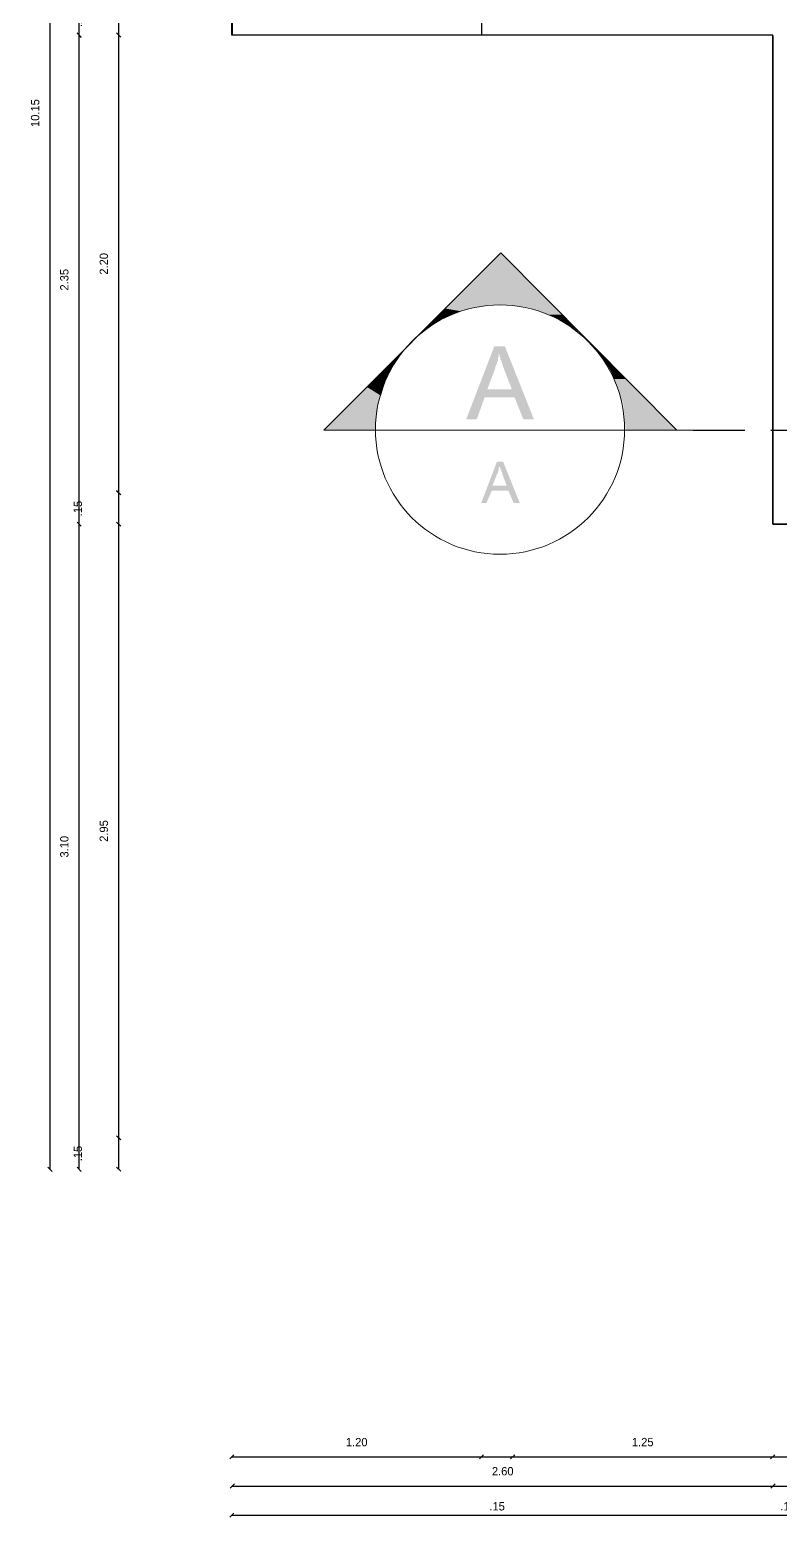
# Model space of a CAD drawing. Header units: metres. Extents: x 6 to 145, y 4 to 18.
# Drawn here: x 41.1 to 44.71, y 4.2 to 11.35 of the extents above; entities that cross this region are included whole.
import ezdxf

# ---------------------------------------------------------------- set-up
doc = ezdxf.new("R2010")
doc.units = ezdxf.units.M
doc.linetypes.add('DASHED2', pattern=[0.375, 0.25, -0.125])
doc.layers.get('0').update_dxf_attribs({"linetype": 'DASHED2'})
for name, color, linetype in [('03-parede vista', 6, 'Continuous'), ('05-esquadria vista', 5, 'Continuous'), ('ARQ - Cotas', 9, 'Continuous'), ('B_01', 7, 'Continuous'), ('COTA', 5, 'Continuous'), ('G', 7, 'Continuous'), ('O 01', 7, 'Continuous'), ('XT', 7, 'Continuous')]:
    doc.layers.add(name, color=color, linetype=linetype)
doc.layers.add('B_LCT', color=7, linetype='Continuous', true_color=0x989898)
doc.layers.add('NCHIMENTO', color=7, linetype='Continuous', true_color=0xbababa)
doc.styles.add('ISA', font='stylu.ttf')
doc.dimstyles.new('ANAPAULA25', dxfattribs={"dimscale": 0, "dimtxt": 0.04, "dimasz": 0.02, "dimexe": 0.1, "dimexo": 0.4, "dimgap": 0.05, "dimtad": 1, "dimzin": 4, "dimdsep": 46, "dimtxsty": 'ISA', "dimblk": 'OBLIQUE', "dimcen": 0.03, "dimse1": 1, "dimse2": 1, "dimclrd": 256, "dimclrt": 256, "dimadec": 0, "dimazin": 0, "dimtfac": 1, "dimtmove": 2, "dimatfit": 3, "dimldrblk": 'OPEN30', "dimfxl": 0.1, "dimtolj": 1, "dimtzin": 0, "dimlwd": -1, "dimarcsym": 0})

# ---------------------------------------------------------------- blocks, each defined once
blk = doc.blocks.new('_Oblique')
at = {"color": 0, "linetype": 'ByBlock', "lineweight": -2}
blk.add_line((-0.5, -0.5), (0.5, 0.5), dxfattribs=at)
blk = doc.blocks.new('*D264')
at = {"layer": 'COTA', "ltscale": 1000, "transparency": 16777216}
blk.add_line((42.0734, 4.4915), (43.2734, 4.4915), dxfattribs=at)
at = {"layer": 'Defpoints', "color": 0, "ltscale": 1000, "transparency": 16777216}
for p in [(42.0734, 11.3232), (43.2734, 11.3232), (43.2734, 4.4915)]:
    blk.add_point(p, dxfattribs=at)
at = {"layer": 'COTA', "ltscale": 1000, "transparency": 16777216, "xscale": 0.02, "yscale": 0.02, "zscale": 0.02, "rotation": 180}
blk.add_blockref('_Oblique', (42.0734, 4.4915), dxfattribs=at)
at = {"layer": 'COTA', "ltscale": 1000, "transparency": 16777216, "xscale": 0.02, "yscale": 0.02, "zscale": 0.02}
blk.add_blockref('_Oblique', (43.2734, 4.4915), dxfattribs=at)
at = {"layer": 'COTA', "ltscale": 1000, "transparency": 16777216, "insert": (42.6734, 4.5622), "char_height": 0.04, "attachment_point": 5, "style": 'ISA'}
blk.add_mtext('\\A1;1.20', dxfattribs=at)
blk = doc.blocks.new('_Open30')
at = {"layer": 'ARQ - Cotas', "color": 0, "lineweight": -2}
for p, q in [((-1, 0.27), (0, 0)), ((0, 0), (-1, -0.27)), ((0, 0), (-1, 0))]:
    blk.add_line(p, q, dxfattribs=at)
blk = doc.blocks.new('*D265')
at = {"layer": 'COTA', "ltscale": 1000, "transparency": 16777216}
blk.add_line((43.2734, 4.4915), (43.4234, 4.4915), dxfattribs=at)
at = {"layer": 'Defpoints', "color": 0, "ltscale": 1000, "transparency": 16777216}
for p in [(43.4234, 11.4732), (43.2734, 11.3232), (43.4234, 4.4915)]:
    blk.add_point(p, dxfattribs=at)
at = {"layer": 'COTA', "ltscale": 1000, "transparency": 16777216, "xscale": 0.02, "yscale": 0.02, "zscale": 0.02, "rotation": 180}
blk.add_blockref('_Oblique', (43.2734, 4.4915), dxfattribs=at)
at = {"layer": 'COTA', "ltscale": 1000, "transparency": 16777216, "xscale": 0.02, "yscale": 0.02, "zscale": 0.02}
blk.add_blockref('_Oblique', (43.4234, 4.4915), dxfattribs=at)
at = {"layer": 'COTA', "ltscale": 1000, "transparency": 16777216, "insert": (43.3484, 4.2539), "char_height": 0.04, "attachment_point": 5, "style": 'ISA'}
blk.add_mtext('\\A1;.15', dxfattribs=at)
blk = doc.blocks.new('*D266')
at = {"layer": 'COTA', "ltscale": 1000, "transparency": 16777216}
blk.add_line((43.4234, 4.4915), (44.6734, 4.4915), dxfattribs=at)
at = {"layer": 'Defpoints', "color": 0, "ltscale": 1000, "transparency": 16777216}
for p in [(43.4234, 11.4732), (44.6734, 11.3232), (44.6734, 4.4915)]:
    blk.add_point(p, dxfattribs=at)
at = {"layer": 'COTA', "ltscale": 1000, "transparency": 16777216, "xscale": 0.02, "yscale": 0.02, "zscale": 0.02, "rotation": 180}
blk.add_blockref('_Oblique', (43.4234, 4.4915), dxfattribs=at)
at = {"layer": 'COTA', "ltscale": 1000, "transparency": 16777216, "xscale": 0.02, "yscale": 0.02, "zscale": 0.02}
blk.add_blockref('_Oblique', (44.6734, 4.4915), dxfattribs=at)
at = {"layer": 'COTA', "ltscale": 1000, "transparency": 16777216, "insert": (44.0484, 4.5624), "char_height": 0.04, "attachment_point": 5, "style": 'ISA'}
blk.add_mtext('\\A1;1.25', dxfattribs=at)
blk = doc.blocks.new('*D267')
at = {"layer": 'COTA', "ltscale": 1000, "transparency": 16777216}
blk.add_line((44.6734, 4.4915), (44.8209, 4.4915), dxfattribs=at)
at = {"layer": 'Defpoints', "color": 0, "ltscale": 1000, "transparency": 16777216}
for p in [(44.8209, 9.126), (44.6734, 8.9732), (44.8209, 4.4915)]:
    blk.add_point(p, dxfattribs=at)
at = {"layer": 'COTA', "ltscale": 1000, "transparency": 16777216, "xscale": 0.02, "yscale": 0.02, "zscale": 0.02, "rotation": 180}
blk.add_blockref('_Oblique', (44.6734, 4.4915), dxfattribs=at)
at = {"layer": 'COTA', "ltscale": 1000, "transparency": 16777216, "xscale": 0.02, "yscale": 0.02, "zscale": 0.02}
blk.add_blockref('_Oblique', (44.8209, 4.4915), dxfattribs=at)
at = {"layer": 'COTA', "ltscale": 1000, "transparency": 16777216, "insert": (44.7471, 4.2539), "char_height": 0.04, "attachment_point": 5, "style": 'ISA'}
blk.add_mtext('\\A1;.15', dxfattribs=at)
blk = doc.blocks.new('*D273')
at = {"layer": 'COTA', "ltscale": 1000, "transparency": 16777216}
blk.add_line((42.0757, 4.3515), (44.6751, 4.3515), dxfattribs=at)
at = {"layer": 'Defpoints', "color": 0, "ltscale": 1000, "transparency": 16777216}
for p in [(42.0757, 11.3216), (44.6751, 11.3216), (44.6751, 4.3515)]:
    blk.add_point(p, dxfattribs=at)
at = {"layer": 'COTA', "ltscale": 1000, "transparency": 16777216, "xscale": 0.02, "yscale": 0.02, "zscale": 0.02, "rotation": 180}
blk.add_blockref('_Oblique', (42.0757, 4.3515), dxfattribs=at)
at = {"layer": 'COTA', "ltscale": 1000, "transparency": 16777216, "xscale": 0.02, "yscale": 0.02, "zscale": 0.02}
blk.add_blockref('_Oblique', (44.6751, 4.3515), dxfattribs=at)
at = {"layer": 'COTA', "ltscale": 1000, "transparency": 16777216, "insert": (43.3754, 4.4224), "char_height": 0.04, "attachment_point": 5, "style": 'ISA'}
blk.add_mtext('\\A1;2.60', dxfattribs=at)
blk = doc.blocks.new('*D274')
at = {"layer": 'COTA', "ltscale": 1000, "transparency": 16777216}
blk.add_line((44.6751, 4.3515), (51.0734, 4.3515), dxfattribs=at)
at = {"layer": 'Defpoints', "color": 0, "ltscale": 1000, "transparency": 16777216}
for p in [(44.6751, 8.972), (51.0734, 8.972), (51.0734, 4.3515)]:
    blk.add_point(p, dxfattribs=at)
at = {"layer": 'COTA', "ltscale": 1000, "transparency": 16777216, "xscale": 0.02, "yscale": 0.02, "zscale": 0.02, "rotation": 180}
blk.add_blockref('_Oblique', (44.6751, 4.3515), dxfattribs=at)
at = {"layer": 'COTA', "ltscale": 1000, "transparency": 16777216, "xscale": 0.02, "yscale": 0.02, "zscale": 0.02}
blk.add_blockref('_Oblique', (51.0734, 4.3515), dxfattribs=at)
at = {"layer": 'COTA', "ltscale": 1000, "transparency": 16777216, "insert": (47.8742, 4.4225), "char_height": 0.04, "attachment_point": 5, "style": 'ISA'}
blk.add_mtext('\\A1;6.40', dxfattribs=at)
blk = doc.blocks.new('*D278')
at = {"layer": 'COTA', "ltscale": 1000, "transparency": 16777216}
blk.add_line((42.0734, 4.2115), (56.1734, 4.2115), dxfattribs=at)
at = {"layer": 'Defpoints', "color": 0, "ltscale": 1000, "transparency": 16777216}
for p in [(42.0734, 11.3232), (56.1734, 11.3232), (56.1734, 4.2115)]:
    blk.add_point(p, dxfattribs=at)
at = {"layer": 'COTA', "ltscale": 1000, "transparency": 16777216, "xscale": 0.02, "yscale": 0.02, "zscale": 0.02, "rotation": 180}
blk.add_blockref('_Oblique', (42.0734, 4.2115), dxfattribs=at)
at = {"layer": 'COTA', "ltscale": 1000, "transparency": 16777216, "xscale": 0.02, "yscale": 0.02, "zscale": 0.02}
blk.add_blockref('_Oblique', (56.1734, 4.2115), dxfattribs=at)
at = {"layer": 'COTA', "ltscale": 1000, "transparency": 16777216, "insert": (49.1234, 4.2825), "char_height": 0.04, "attachment_point": 5, "style": 'ISA'}
blk.add_mtext('\\A1;14.10', dxfattribs=at)
blk = doc.blocks.new('*D311')
at = {"layer": 'COTA', "ltscale": 1000, "transparency": 16777216}
blk.add_line((41.5287, 11.4732), (41.5287, 11.3232), dxfattribs=at)
at = {"layer": 'Defpoints', "color": 0, "ltscale": 1000, "transparency": 16777216}
for p in [(43.4234, 11.4732), (41.5287, 11.3232), (43.4234, 11.3232)]:
    blk.add_point(p, dxfattribs=at)
at = {"layer": 'COTA', "ltscale": 1000, "transparency": 16777216, "xscale": 0.02, "yscale": 0.02, "zscale": 0.02}
for p, rotation in [((41.5287, 11.4732), 90), ((41.5287, 11.3232), 270)]:
    blk.add_blockref('_Oblique', p, dxfattribs=dict(at, rotation=rotation))
at = {"layer": 'COTA', "ltscale": 1000, "transparency": 16777216, "insert": (41.3328, 11.3982), "char_height": 0.04, "attachment_point": 5, "rotation": 90, "style": 'ISA'}
blk.add_mtext('\\A1;.15', dxfattribs=at)
blk = doc.blocks.new('*D312')
at = {"layer": 'COTA', "ltscale": 1000, "transparency": 16777216}
blk.add_line((41.5287, 11.3232), (41.5287, 9.1244), dxfattribs=at)
at = {"layer": 'Defpoints', "color": 0, "ltscale": 1000, "transparency": 16777216}
for p in [(44.6734, 11.3232), (41.5287, 9.1244), (44.8232, 9.1244)]:
    blk.add_point(p, dxfattribs=at)
at = {"layer": 'COTA', "ltscale": 1000, "transparency": 16777216, "xscale": 0.02, "yscale": 0.02, "zscale": 0.02}
for p, rotation in [((41.5287, 11.3232), 90), ((41.5287, 9.1244), 270)]:
    blk.add_blockref('_Oblique', p, dxfattribs=dict(at, rotation=rotation))
at = {"layer": 'COTA', "ltscale": 1000, "transparency": 16777216, "insert": (41.4579, 10.2238), "char_height": 0.04, "attachment_point": 5, "rotation": 90, "style": 'ISA'}
blk.add_mtext('\\A1;2.20', dxfattribs=at)
blk = doc.blocks.new('*D313')
at = {"layer": 'COTA', "ltscale": 1000, "transparency": 16777216}
blk.add_line((41.5287, 9.1232), (41.5287, 8.9732), dxfattribs=at)
at = {"layer": 'Defpoints', "color": 0, "ltscale": 1000, "transparency": 16777216}
for p in [(44.8234, 9.1232), (41.5287, 8.9732), (44.8234, 8.9732)]:
    blk.add_point(p, dxfattribs=at)
at = {"layer": 'COTA', "ltscale": 1000, "transparency": 16777216, "xscale": 0.02, "yscale": 0.02, "zscale": 0.02}
for p, rotation in [((41.5287, 9.1232), 90), ((41.5287, 8.9732), 270)]:
    blk.add_blockref('_Oblique', p, dxfattribs=dict(at, rotation=rotation))
at = {"layer": 'COTA', "ltscale": 1000, "transparency": 16777216, "insert": (41.3328, 9.0482), "char_height": 0.04, "attachment_point": 5, "rotation": 90, "style": 'ISA'}
blk.add_mtext('\\A1;.15', dxfattribs=at)
blk = doc.blocks.new('*D314')
at = {"layer": 'COTA', "ltscale": 1000, "transparency": 16777216}
blk.add_line((41.5287, 8.9732), (41.5287, 6.0243), dxfattribs=at)
at = {"layer": 'Defpoints', "color": 0, "ltscale": 1000, "transparency": 16777216}
for p in [(51.1234, 8.9732), (41.5287, 6.0243), (51.2734, 6.0243)]:
    blk.add_point(p, dxfattribs=at)
at = {"layer": 'COTA', "ltscale": 1000, "transparency": 16777216, "xscale": 0.02, "yscale": 0.02, "zscale": 0.02}
for p, rotation in [((41.5287, 8.9732), 90), ((41.5287, 6.0243), 270)]:
    blk.add_blockref('_Oblique', p, dxfattribs=dict(at, rotation=rotation))
at = {"layer": 'COTA', "ltscale": 1000, "transparency": 16777216, "insert": (41.4578, 7.4987), "char_height": 0.04, "attachment_point": 5, "rotation": 90, "style": 'ISA'}
blk.add_mtext('\\A1;2.95', dxfattribs=at)
blk = doc.blocks.new('*D315')
at = {"layer": 'COTA', "ltscale": 1000, "transparency": 16777216}
blk.add_line((41.5287, 6.0243), (41.5287, 5.8743), dxfattribs=at)
at = {"layer": 'Defpoints', "color": 0, "ltscale": 1000, "transparency": 16777216}
for p in [(51.2734, 6.0243), (41.5287, 5.8743), (51.2734, 5.8743)]:
    blk.add_point(p, dxfattribs=at)
at = {"layer": 'COTA', "ltscale": 1000, "transparency": 16777216, "xscale": 0.02, "yscale": 0.02, "zscale": 0.02}
for p, rotation in [((41.5287, 6.0243), 90), ((41.5287, 5.8743), 270)]:
    blk.add_blockref('_Oblique', p, dxfattribs=dict(at, rotation=rotation))
at = {"layer": 'COTA', "ltscale": 1000, "transparency": 16777216, "insert": (41.3328, 5.9493), "char_height": 0.04, "attachment_point": 5, "rotation": 90, "style": 'ISA'}
blk.add_mtext('\\A1;.15', dxfattribs=at)
blk = doc.blocks.new('*D316')
at = {"layer": 'COTA', "ltscale": 1000, "transparency": 16777216}
blk.add_line((41.3387, 5.8732), (41.3387, 8.9732), dxfattribs=at)
at = {"layer": 'Defpoints', "color": 0, "ltscale": 1000, "transparency": 16777216}
for p in [(41.3387, 8.9732), (51.0734, 8.9732), (51.0734, 5.8732)]:
    blk.add_point(p, dxfattribs=at)
at = {"layer": 'COTA', "ltscale": 1000, "transparency": 16777216, "xscale": 0.02, "yscale": 0.02, "zscale": 0.02}
for p, rotation in [((41.3387, 8.9732), 90), ((41.3387, 5.8732), 270)]:
    blk.add_blockref('_Oblique', p, dxfattribs=dict(at, rotation=rotation))
at = {"layer": 'COTA', "ltscale": 1000, "transparency": 16777216, "insert": (41.2678, 7.4232), "char_height": 0.04, "attachment_point": 5, "rotation": 90, "style": 'ISA'}
blk.add_mtext('\\A1;3.10', dxfattribs=at)
blk = doc.blocks.new('*D317')
at = {"layer": 'COTA', "ltscale": 1000, "transparency": 16777216}
blk.add_line((41.3387, 8.9732), (41.3387, 11.3216), dxfattribs=at)
at = {"layer": 'Defpoints', "color": 0, "ltscale": 1000, "transparency": 16777216}
for p in [(41.3387, 11.3216), (44.6751, 11.3216), (44.6734, 8.9732)]:
    blk.add_point(p, dxfattribs=at)
at = {"layer": 'COTA', "ltscale": 1000, "transparency": 16777216, "xscale": 0.02, "yscale": 0.02, "zscale": 0.02}
for p, rotation in [((41.3387, 11.3216), 90), ((41.3387, 8.9732), 270)]:
    blk.add_blockref('_Oblique', p, dxfattribs=dict(at, rotation=rotation))
at = {"layer": 'COTA', "ltscale": 1000, "transparency": 16777216, "insert": (41.2678, 10.1474), "char_height": 0.04, "attachment_point": 5, "rotation": 90, "style": 'ISA'}
blk.add_mtext('\\A1;2.35', dxfattribs=at)
blk = doc.blocks.new('*D318')
at = {"layer": 'COTA', "ltscale": 1000, "transparency": 16777216}
blk.add_line((41.3387, 11.3232), (41.3387, 14.8232), dxfattribs=at)
at = {"layer": 'Defpoints', "color": 0, "ltscale": 1000, "transparency": 16777216}
for p in [(41.3387, 14.8232), (42.0734, 14.8232), (42.0734, 11.3232)]:
    blk.add_point(p, dxfattribs=at)
at = {"layer": 'COTA', "ltscale": 1000, "transparency": 16777216, "xscale": 0.02, "yscale": 0.02, "zscale": 0.02}
for p, rotation in [((41.3387, 14.8232), 90), ((41.3387, 11.3232), 270)]:
    blk.add_blockref('_Oblique', p, dxfattribs=dict(at, rotation=rotation))
at = {"layer": 'COTA', "ltscale": 1000, "transparency": 16777216, "insert": (41.2676, 13.0732), "char_height": 0.04, "attachment_point": 5, "rotation": 90, "style": 'ISA'}
blk.add_mtext('\\A1;3.50', dxfattribs=at)
blk = doc.blocks.new('*D320')
at = {"layer": 'COTA', "ltscale": 1000, "transparency": 16777216}
blk.add_line((41.1987, 16.0232), (41.1987, 5.8732), dxfattribs=at)
at = {"layer": 'Defpoints', "color": 0, "ltscale": 1000, "transparency": 16777216}
for p in [(49.4234, 16.0232), (41.1987, 5.8732), (51.2234, 5.8732)]:
    blk.add_point(p, dxfattribs=at)
at = {"layer": 'COTA', "ltscale": 1000, "transparency": 16777216, "xscale": 0.02, "yscale": 0.02, "zscale": 0.02}
for p, rotation in [((41.1987, 16.0232), 90), ((41.1987, 5.8732), 270)]:
    blk.add_blockref('_Oblique', p, dxfattribs=dict(at, rotation=rotation))
at = {"layer": 'COTA', "ltscale": 1000, "transparency": 16777216, "insert": (41.1276, 10.9482), "char_height": 0.04, "attachment_point": 5, "rotation": 90, "style": 'ISA'}
blk.add_mtext('\\A1;10.15', dxfattribs=at)

msp = doc.modelspace()

# ---------------------------------------------------------------- hatches: boundary and pattern name
at = {"layer": 'XT', "transparency": 33554559}
h = msp.add_hatch(color=256, dxfattribs=at)
h.paths.add_polyline_path([(43.1995, 9.4762), (43.335, 9.8276), (43.3858, 9.8276), (43.5255, 9.4762), (43.4747, 9.4762), (43.4324, 9.582), (43.2884, 9.582), (43.2503, 9.4762)], flags=0)
h.paths.add_polyline_path([(43.3011, 9.6201), (43.4197, 9.6201), (43.3816, 9.7175), (43.3816, 9.7217), (43.3773, 9.7302), (43.3773, 9.7344), (43.3731, 9.7387), (43.3731, 9.7429), (43.3731, 9.7471), (43.3689, 9.7556), (43.3689, 9.7598), (43.3646, 9.7641), (43.3646, 9.7683), (43.3646, 9.7725), (43.3604, 9.7768), (43.3604, 9.781), (43.3604, 9.7852), (43.3604, 9.7895), (43.3562, 9.7895), (43.3562, 9.7852), (43.3562, 9.781), (43.3562, 9.7768), (43.3519, 9.7725), (43.3519, 9.7683), (43.3519, 9.7641), (43.3519, 9.7556), (43.3477, 9.7514), (43.3477, 9.7471), (43.3477, 9.7429), (43.3435, 9.7387), (43.3435, 9.7344), (43.3392, 9.7302), (43.3392, 9.726), (43.3392, 9.7217)], flags=0)
h = msp.add_hatch(color=256, dxfattribs=at)
h.paths.add_polyline_path([(43.2715, 9.074), (43.3477, 9.273), (43.3773, 9.273), (43.4578, 9.074), (43.4281, 9.074), (43.4027, 9.1333), (43.3223, 9.1333), (43.2969, 9.074)], flags=0)
h.paths.add_polyline_path([(43.3265, 9.1587), (43.3943, 9.1587), (43.3731, 9.2137), (43.3731, 9.2137), (43.3731, 9.218), (43.3731, 9.2222), (43.3689, 9.2264), (43.3689, 9.2264), (43.3689, 9.2307), (43.3689, 9.2349), (43.3646, 9.2349), (43.3646, 9.2391), (43.3646, 9.2391), (43.3646, 9.2434), (43.3646, 9.2476), (43.3604, 9.2476), (43.3604, 9.2518), (43.3604, 9.2518), (43.3604, 9.2518), (43.3604, 9.2518), (43.3604, 9.2476), (43.3604, 9.2476), (43.3562, 9.2434), (43.3562, 9.2391), (43.3562, 9.2391), (43.3562, 9.2349), (43.3562, 9.2307), (43.3562, 9.2307), (43.3519, 9.2264), (43.3519, 9.2222), (43.3519, 9.2222), (43.3519, 9.218), (43.3519, 9.218), (43.3477, 9.2137)], flags=0)

# ---------------------------------------------------------------- linework, layer by layer
at = {"layer": '03-parede vista', "color": 0}
for p, q in [((43.2734, 14.8232), (43.2734, 11.3232)), ((44.6734, 11.3232), (43.2734, 11.3232)), ((44.6734, 8.9732), (44.6734, 11.3232)), ((47.9234, 8.9732), (44.6734, 8.9732))]:
    msp.add_line(p, q, dxfattribs=at)
at = {"layer": '05-esquadria vista', "color": 0, "lineweight": 9}
msp.add_line((42.0757, 14.8226), (42.0757, 11.3216), dxfattribs=at)
at = {"layer": '05-esquadria vista', "color": 0}
for p, q in [((42.0734, 11.3232), (42.0734, 11.4732)), ((43.2734, 11.3232), (42.0734, 11.3232))]:
    msp.add_line(p, q, dxfattribs=at)
at = {"layer": 'B_01', "lineweight": 9}
for p, q in [((43.3657, 10.2759), (42.5148, 9.425)), ((44.2124, 9.425), (43.3657, 10.2759)), ((42.5148, 9.425), (42.7646, 9.425)), ((42.7646, 9.425), (43.9669, 9.425)), ((43.9669, 9.425), (44.2124, 9.425))]:
    msp.add_line(p, q, dxfattribs=at)
msp.add_circle((43.3625, 9.4275), 0.599, dxfattribs=at)
at = {"layer": 'B_LCT', "lineweight": 18}
msp.add_line((43.9669, 9.425), (44.2886, 9.425), dxfattribs=at)
at = {"layer": 'G', "color": 0, "linetype": 'DASHED2'}
msp.add_line((44.2886, 9.425), (57.2078, 9.425), dxfattribs=at)
at = {"layer": 'NCHIMENTO', "transparency": 33554559}
for points in [[(43.3657, 10.2759), (43.6155, 10.0262), (43.1159, 10.0262)], [(43.099, 10.0092), (43.171, 9.9965), (43.0863, 9.9965)], [(43.1075, 10.0177), (43.2133, 10.0092), (43.099, 10.0092)], [(43.2133, 10.0092), (43.099, 10.0092), (43.171, 9.9965)], [(43.1117, 10.0219), (43.2556, 10.0177), (43.1075, 10.0177)], [(43.2556, 10.0177), (43.1075, 10.0177), (43.2133, 10.0092)], [(43.1159, 10.0262), (43.298, 10.0219), (43.1117, 10.0219)], [(43.298, 10.0219), (43.1117, 10.0219), (43.2556, 10.0177)], [(43.3445, 10.0262), (43.1159, 10.0262), (43.298, 10.0219)], [(43.6155, 10.0262), (43.3869, 10.0262), (43.6155, 10.0219)], [(43.3869, 10.0262), (43.6155, 10.0219), (43.4292, 10.0219)], [(43.6155, 10.0219), (43.4292, 10.0219), (43.624, 10.0177)], [(43.4292, 10.0219), (43.624, 10.0177), (43.4758, 10.0177)], [(43.624, 10.0177), (43.4758, 10.0177), (43.6324, 10.0092)], [(43.4758, 10.0177), (43.6324, 10.0092), (43.5181, 10.0092)], [(43.6324, 10.0092), (43.5181, 10.0092), (43.6451, 9.9965)], [(43.5181, 10.0092), (43.6451, 9.9965), (43.5562, 9.9965)], [(43.0313, 9.9415), (43.0186, 9.9161), (43.0059, 9.9161)], [(43.0524, 9.9415), (43.0313, 9.9415), (43.0186, 9.9161)], [(43.0524, 9.9626), (43.0524, 9.9415), (43.0313, 9.9415)], [(43.0694, 9.9796), (43.0905, 9.9626), (43.0524, 9.9626)], [(43.0905, 9.9626), (43.0524, 9.9626), (43.0524, 9.9415)], [(43.0863, 9.9965), (43.1329, 9.9796), (43.0694, 9.9796)], [(43.1329, 9.9796), (43.0694, 9.9796), (43.0905, 9.9626)], [(43.171, 9.9965), (43.0863, 9.9965), (43.1329, 9.9796)], [(43.6451, 9.9965), (43.5562, 9.9965), (43.6621, 9.9796)], [(43.5562, 9.9965), (43.6621, 9.9796), (43.5986, 9.9796)], [(43.6621, 9.9796), (43.5986, 9.9796), (43.679, 9.9626)], [(43.5986, 9.9796), (43.679, 9.9626), (43.6367, 9.9626)], [(43.679, 9.9626), (43.6367, 9.9626), (43.7002, 9.9415)], [(43.6367, 9.9626), (43.7002, 9.9415), (43.6748, 9.9415)], [(43.7002, 9.9415), (43.6748, 9.9415), (43.7256, 9.9161)], [(43.6748, 9.9415), (43.7256, 9.9161), (43.7129, 9.9161)], [(42.9805, 9.8907), (42.9847, 9.8907), (42.9508, 9.861)], [(43.0059, 9.9161), (42.9847, 9.8907), (42.9805, 9.8907)], [(43.0186, 9.9161), (43.0059, 9.9161), (42.9847, 9.8907)], [(43.7129, 9.9161), (43.7467, 9.8907), (43.751, 9.8907)], [(43.7129, 9.9161), (43.7256, 9.9161), (43.751, 9.8907)], [(43.7467, 9.8907), (43.751, 9.8907), (43.7806, 9.861)], [(42.9, 9.8102), (42.8789, 9.7764), (42.8662, 9.7764)], [(42.9043, 9.8102), (42.9, 9.8102), (42.8789, 9.7764)], [(42.9339, 9.8399), (42.9043, 9.8102), (42.9, 9.8102)], [(43.7975, 9.8399), (43.8314, 9.8102), (43.8272, 9.8102)], [(43.8314, 9.8102), (43.8272, 9.8102), (43.861, 9.7764)], [(43.8272, 9.8102), (43.861, 9.7764), (43.8526, 9.7764)], [(42.8323, 9.7425), (42.8365, 9.7086), (42.7984, 9.7086)], [(42.8662, 9.7764), (42.8535, 9.7425), (42.8323, 9.7425)], [(42.8535, 9.7425), (42.8323, 9.7425), (42.8365, 9.7086)], [(42.8789, 9.7764), (42.8662, 9.7764), (42.8535, 9.7425)], [(43.861, 9.7764), (43.8526, 9.7764), (43.8949, 9.7425)], [(43.8526, 9.7764), (43.8949, 9.7425), (43.8737, 9.7425)], [(43.8949, 9.7425), (43.8737, 9.7425), (43.933, 9.7086)], [(43.8737, 9.7425), (43.933, 9.7086), (43.8949, 9.7086)], [(42.7603, 9.6705), (42.8027, 9.6324), (42.7222, 9.6324)], [(42.7984, 9.7086), (42.8154, 9.6705), (42.7603, 9.6705)], [(42.8154, 9.6705), (42.7603, 9.6705), (42.8027, 9.6324)], [(42.8365, 9.7086), (42.7984, 9.7086), (42.8154, 9.6705)], [(43.933, 9.7086), (43.8949, 9.7086), (43.9711, 9.6705)], [(43.8949, 9.7086), (43.9711, 9.6705), (43.9118, 9.6705)], [(43.9711, 9.6705), (43.9118, 9.6705), (44.0092, 9.6324)], [(43.9118, 9.6705), (44.0092, 9.6324), (43.9288, 9.6324)], [(42.6799, 9.5901), (42.7773, 9.552), (42.6418, 9.552)], [(42.7222, 9.6324), (42.79, 9.5901), (42.6799, 9.5901)], [(42.79, 9.5901), (42.6799, 9.5901), (42.7773, 9.552)], [(42.8027, 9.6324), (42.7222, 9.6324), (42.79, 9.5901)], [(44.0092, 9.6324), (43.9288, 9.6324), (44.0473, 9.5901)], [(43.9288, 9.6324), (44.0473, 9.5901), (43.9415, 9.5901)], [(44.0473, 9.5901), (43.9415, 9.5901), (44.0896, 9.552)], [(43.9415, 9.5901), (44.0896, 9.552), (43.9542, 9.552)], [(42.5995, 9.5097), (42.7646, 9.4673), (42.5571, 9.4673)], [(42.6418, 9.552), (42.773, 9.5097), (42.5995, 9.5097)], [(42.773, 9.5097), (42.5995, 9.5097), (42.7646, 9.4673)], [(42.7773, 9.552), (42.6418, 9.552), (42.773, 9.5097)], [(44.0896, 9.552), (43.9542, 9.552), (44.132, 9.5097)], [(43.9542, 9.552), (44.132, 9.5097), (43.9584, 9.5097)], [(44.132, 9.5097), (43.9584, 9.5097), (44.1701, 9.4673)], [(43.9584, 9.5097), (44.1701, 9.4673), (43.9626, 9.4673)], [(42.5571, 9.4673), (42.7646, 9.425), (42.5148, 9.425)], [(42.7646, 9.4673), (42.5571, 9.4673), (42.7646, 9.425)], [(44.1701, 9.4673), (43.9626, 9.4673), (44.2124, 9.425)], [(43.9626, 9.4673), (44.2124, 9.425), (43.9669, 9.425)]]:
    msp.add_solid(points, dxfattribs=at)
at = {"layer": 'O 01', "lineweight": 9}
for p, q in [((44.6751, 11.3216), (44.6751, 8.972)), ((44.6751, 8.972), (47.9263, 8.972))]:
    msp.add_line(p, q, dxfattribs=at)

# ---------------------------------------------------------------- dimensions: what is measured, and where the dimension line sits
at = {"layer": 'COTA', "ltscale": 1000}
for base, p1, p2, picture, middle in [((41.1987, 5.8732), (49.4234, 16.0232), (51.2234, 5.8732), '*D320', (41.1276, 10.9482)), ((41.3387, 14.8232), (42.0734, 11.3232), (42.0734, 14.8232), '*D318', (41.2676, 13.0732)), ((41.5287, 11.3232), (43.4234, 11.4732), (43.4234, 11.3232), '*D311', (41.3328, 11.3982)), ((41.3387, 11.3216), (44.6734, 8.9732), (44.6751, 11.3216), '*D317', (41.2678, 10.1474)), ((41.5287, 9.1244), (44.6734, 11.3232), (44.8232, 9.1244), '*D312', (41.4579, 10.2238)), ((41.5287, 8.9732), (44.8234, 9.1232), (44.8234, 8.9732), '*D313', (41.3328, 9.0482)), ((41.3387, 8.9732), (51.0734, 5.8732), (51.0734, 8.9732), '*D316', (41.2678, 7.4232)), ((41.5287, 6.0243), (51.1234, 8.9732), (51.2734, 6.0243), '*D314', (41.4578, 7.4987)), ((41.5287, 5.8743), (51.2734, 6.0243), (51.2734, 5.8743), '*D315', (41.3328, 5.9493))]:
    dim = msp.add_linear_dim(base=base, p1=p1, p2=p2, angle=90, dimstyle='ANAPAULA25', override={"dimscale": 1}, dxfattribs=at)
    dim.commit()
    dim.dimension.update_dxf_attribs({"geometry": picture, "text_midpoint": middle})
for base, p1, p2, picture, middle in [((43.4234, 4.4915), (43.2734, 11.3232), (43.4234, 11.4732), '*D265', (43.3484, 4.2539)), ((44.6734, 4.4915), (43.4234, 11.4732), (44.6734, 11.3232), '*D266', (44.0484, 4.5624)), ((43.2734, 4.4915), (42.0734, 11.3232), (43.2734, 11.3232), '*D264', (42.6734, 4.5622)), ((56.1734, 4.2115), (42.0734, 11.3232), (56.1734, 11.3232), '*D278', (49.1234, 4.2825)), ((44.6751, 4.3515), (42.0757, 11.3216), (44.6751, 11.3216), '*D273', (43.3754, 4.4224)), ((44.8209, 4.4915), (44.6734, 8.9732), (44.8209, 9.126), '*D267', (44.7471, 4.2539)), ((51.0734, 4.3515), (44.6751, 8.972), (51.0734, 8.972), '*D274', (47.8742, 4.4225))]:
    dim = msp.add_linear_dim(base=base, p1=p1, p2=p2, dimstyle='ANAPAULA25', override={"dimscale": 1}, dxfattribs=at)
    dim.commit()
    dim.dimension.update_dxf_attribs({"geometry": picture, "text_midpoint": middle})

doc.saveas('drawing.dxf')
